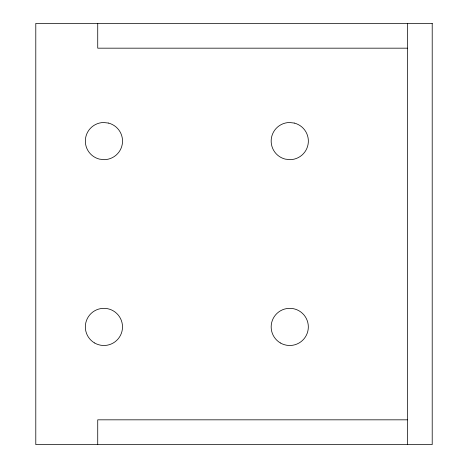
<?xml version="1.0" encoding="UTF-8"?>
<svg xmlns="http://www.w3.org/2000/svg" width="468" height="468" viewBox="0 0 468 468"><rect width="100%" height="100%" fill="white"/><g stroke="black" fill="none" stroke-linecap="round" stroke-linejoin="round"><path stroke-width="0.7" d="M407.435 48.175L97.73 48.175L97.73 23.4M407.435 419.825L97.73 419.825L97.73 444.6M407.435 23.4L407.435 444.6M432.21 23.4L35.79 23.4L35.79 444.6L432.21 444.6L432.21 23.4M294.232 123.055L289.411 122.511A18.58 18.58 0 0 0 285.264 159.12L290.084 159.67A18.58 18.58 0 0 0 294.232 123.055M108.406 123.055L103.586 122.511A18.58 18.58 0 0 0 99.438 159.12L104.259 159.67A18.58 18.58 0 0 0 108.406 123.055M94.559 342.962A18.58 18.58 0 0 0 122.505 326.992A18.58 18.58 0 0 0 94.7 310.781A18.58 18.58 0 0 0 94.559 342.962M280.385 342.962A18.58 18.58 0 0 0 308.33 326.992A18.58 18.58 0 0 0 280.525 310.781A18.58 18.58 0 0 0 280.385 342.962"/></g></svg>
